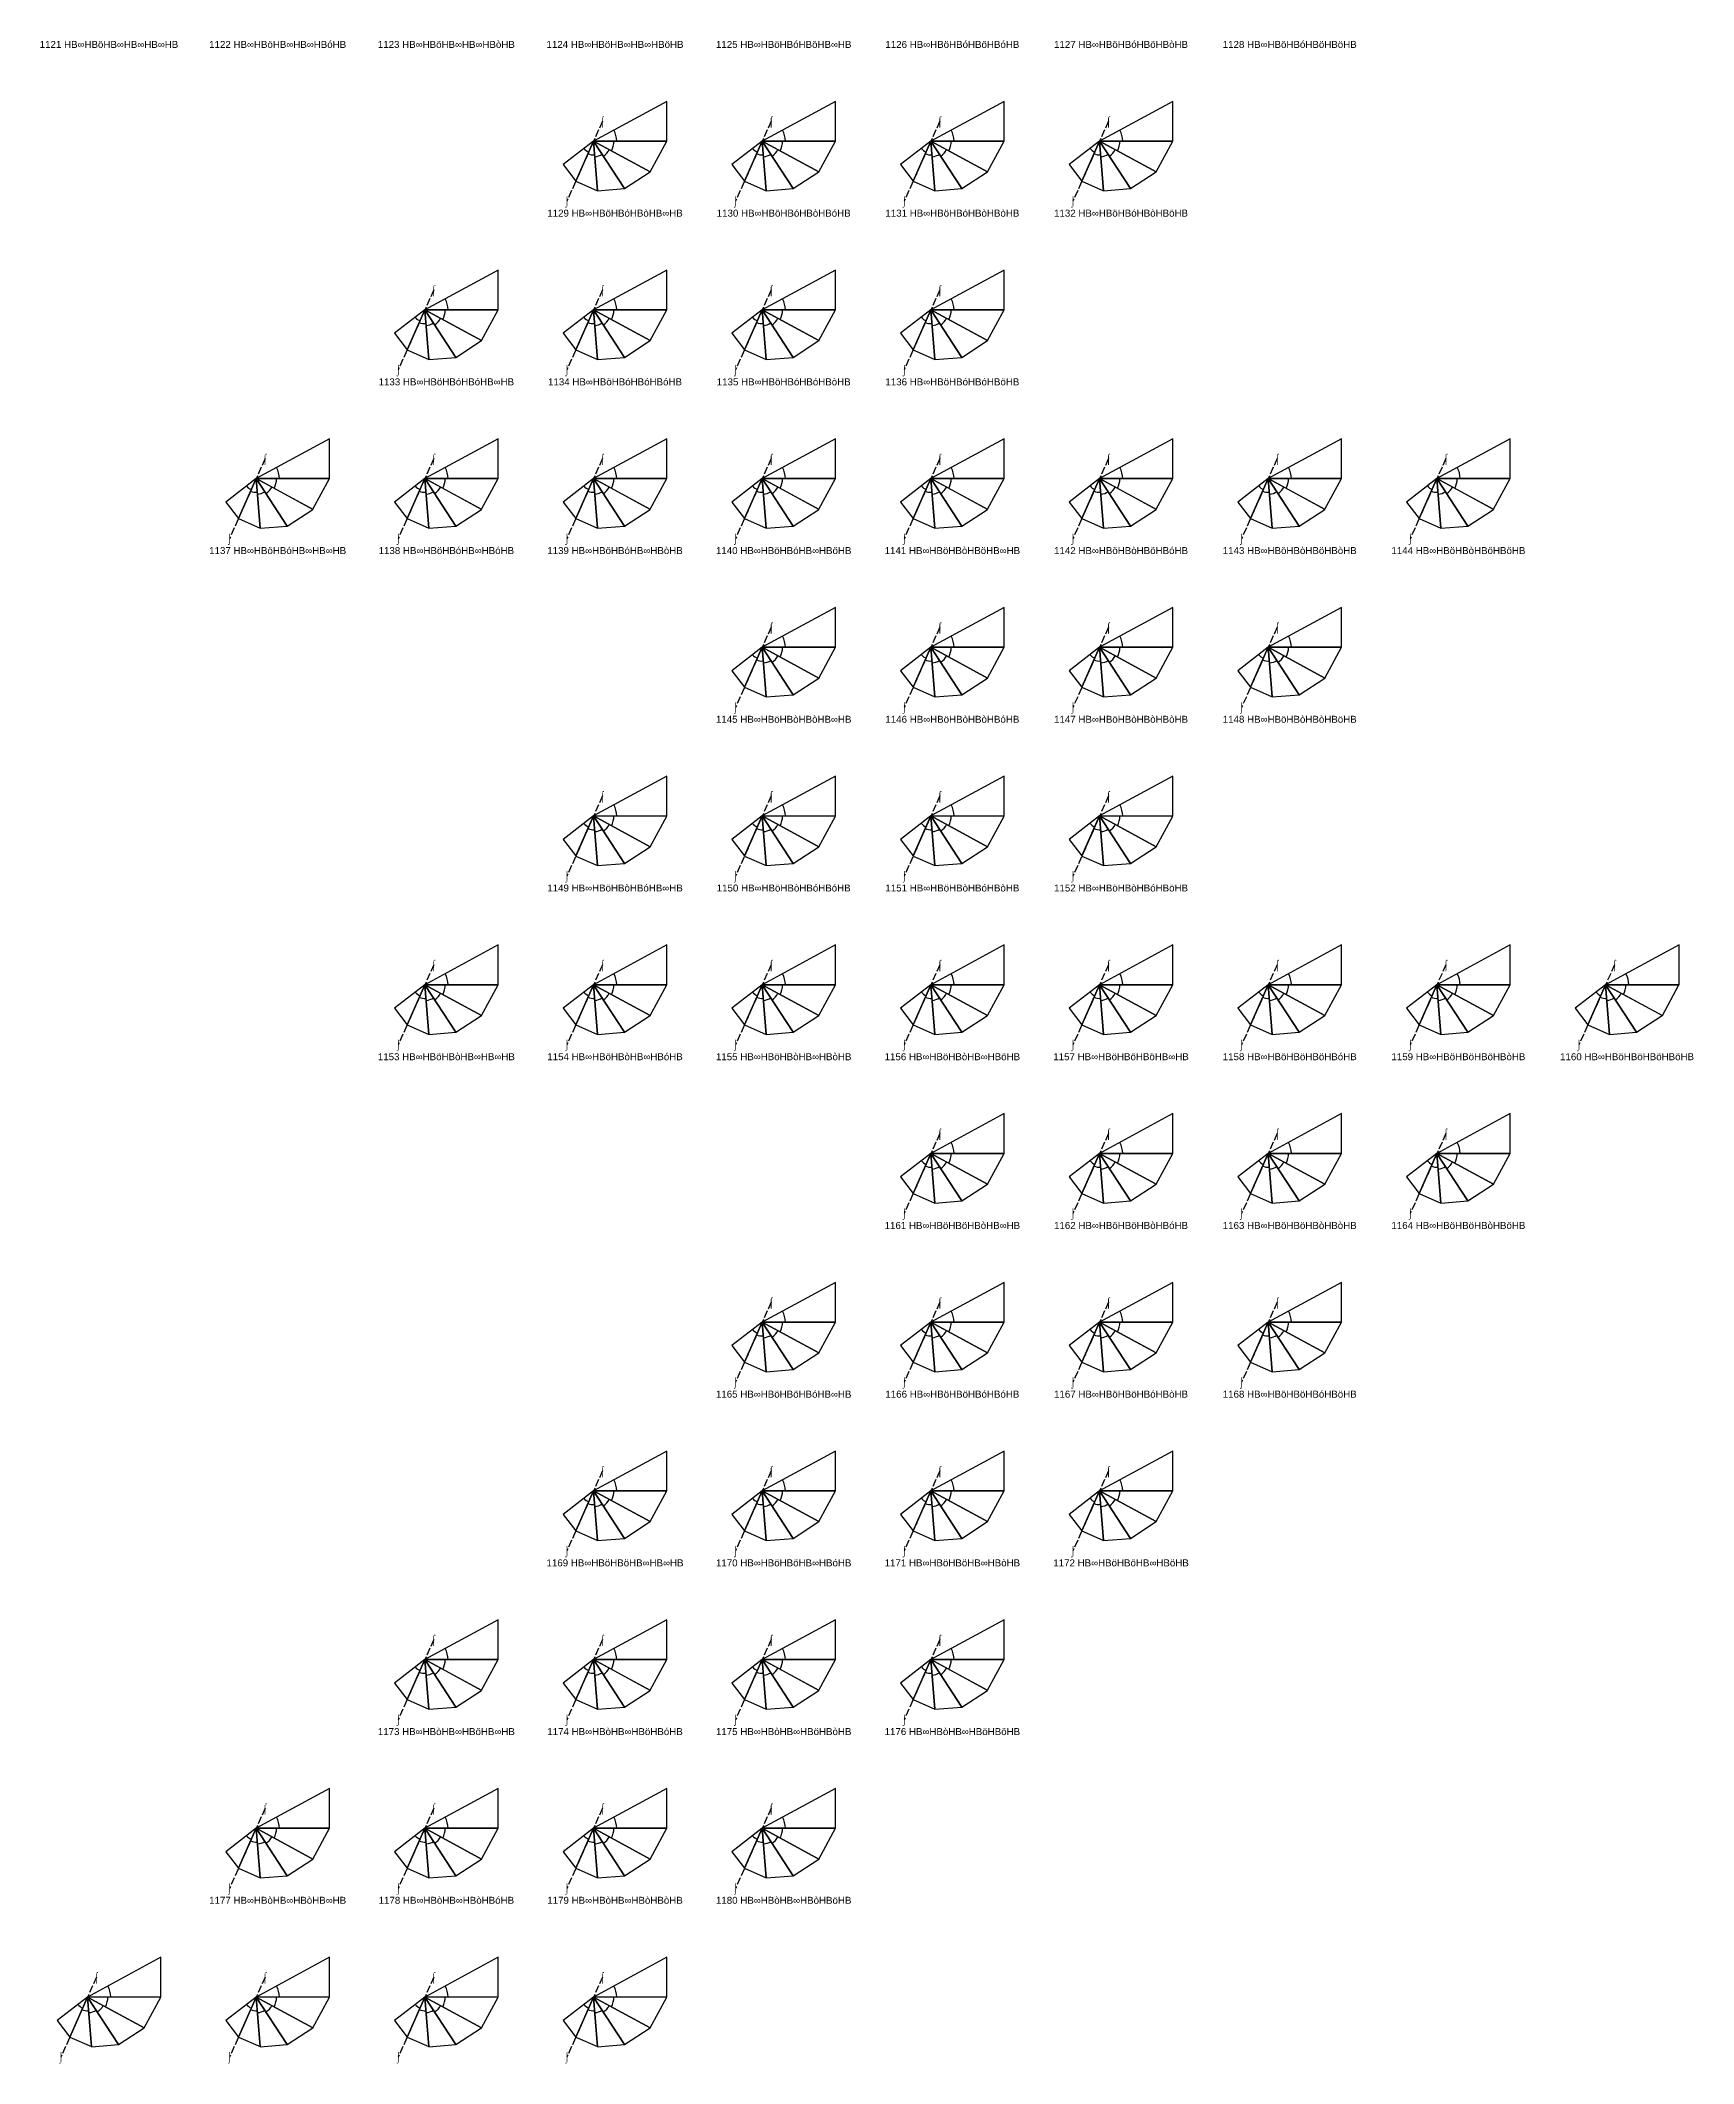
# Model space of a CAD drawing. Header units: millimetres. Extents: x 122552 to 1654769, y -10280102 to 62068.
# Drawn here: x 1073819 to 1334985, y -9308412 to -8988868 of the extents above; entities that cross this region are included whole.
import ezdxf
from ezdxf.enums import TextEntityAlignment as Align

# ---------------------------------------------------------------- set-up
doc = ezdxf.new("R2010")
doc.units = ezdxf.units.MM
doc.linetypes.add('ACAD_ISO02W100', pattern=[15, 12, -3])
for name, color, linetype in [('BASE', 170, 'Continuous'), ('HYPOTENUSE', 20, 'Continuous'), ('PERPENDICULAR', 90, 'Continuous'), ('Standard', 7, 'Continuous')]:
    doc.layers.add(name, color=color, linetype=linetype)
doc.styles.add('Arial', font='arial_0.ttf')

# ---------------------------------------------------------------- blocks, each defined once
blk = doc.blocks.new('fundamental_block_GT')
at = {"color": 4}
blk.add_arc((0, -2), 277, 359.9799, 28.4254, dxfattribs=at)
at = {"layer": 'BASE'}
blk.add_line((0, 0), (879, -7), dxfattribs=at)
at = {"layer": 'HYPOTENUSE'}
blk.add_line((883, 469), (0, 0), dxfattribs=at)
at = {"layer": 'PERPENDICULAR'}
blk.add_line((879, -7), (883, 469), dxfattribs=at)

msp = doc.modelspace()

# ---------------------------------------------------------------- linework, layer by layer
at = {"linetype": 'ACAD_ISO02W100', "ltscale": 100}
for p, q in [((1162610, -9001609), (1156996, -9014247)), ((1189259, -9001609), (1183644, -9014247)), ((1215908, -9001609), (1210293, -9014247)), ((1242556, -9001609), (1236942, -9014247)), ((1135962, -9028257), (1130347, -9040896)), ((1162610, -9028257), (1156996, -9040896)), ((1189259, -9028257), (1183644, -9040896)), ((1215908, -9028257), (1210293, -9040896)), ((1109313, -9054906), (1103698, -9067544)), ((1135962, -9054906), (1130347, -9067544)), ((1162610, -9054906), (1156996, -9067544)), ((1189259, -9054906), (1183644, -9067544)), ((1215908, -9054906), (1210293, -9067544)), ((1242556, -9054906), (1236942, -9067544)), ((1269205, -9054906), (1263590, -9067544)), ((1295854, -9054906), (1290239, -9067544)), ((1189259, -9081555), (1183644, -9094193)), ((1215908, -9081555), (1210293, -9094193)), ((1242556, -9081555), (1236942, -9094193)), ((1269205, -9081555), (1263590, -9094193)), ((1162610, -9108203), (1156996, -9120842)), ((1189259, -9108203), (1183644, -9120842)), ((1215908, -9108203), (1210293, -9120842)), ((1242556, -9108203), (1236942, -9120842)), ((1135962, -9134852), (1130347, -9147490)), ((1162610, -9134852), (1156996, -9147490)), ((1189259, -9134852), (1183644, -9147490)), ((1215908, -9134852), (1210293, -9147490)), ((1242556, -9134852), (1236942, -9147490)), ((1269205, -9134852), (1263590, -9147490)), ((1295854, -9134852), (1290239, -9147490)), ((1322502, -9134852), (1316888, -9147490)), ((1215908, -9161501), (1210293, -9174139)), ((1242556, -9161501), (1236942, -9174139)), ((1269205, -9161501), (1263590, -9174139)), ((1295854, -9161501), (1290239, -9174139)), ((1189259, -9188149), (1183644, -9200788)), ((1215908, -9188149), (1210293, -9200788)), ((1242556, -9188149), (1236942, -9200788)), ((1269205, -9188149), (1263590, -9200788)), ((1162610, -9214798), (1156996, -9227436)), ((1189259, -9214798), (1183644, -9227436)), ((1215908, -9214798), (1210293, -9227436)), ((1242556, -9214798), (1236942, -9227436)), ((1135962, -9241447), (1130347, -9254085)), ((1162610, -9241447), (1156996, -9254085)), ((1189259, -9241447), (1183644, -9254085)), ((1215908, -9241447), (1210293, -9254085)), ((1109313, -9268095), (1103698, -9280734)), ((1135962, -9268095), (1130347, -9280734)), ((1162610, -9268095), (1156996, -9280734)), ((1189259, -9268095), (1183644, -9280734)), ((1082664, -9294744), (1077050, -9307382)), ((1109313, -9294744), (1103698, -9307382)), ((1135962, -9294744), (1130347, -9307382)), ((1162610, -9294744), (1156996, -9307382))]:
    msp.add_line(p, q, dxfattribs=at)

# ---------------------------------------------------------------- block references
for p, xscale, yscale, zscale, rotation in [((1161207, -9004768), 11.58735412275403, 11.58735412275403, 11.58735412275403, 332.0000000000002), ((1187855, -9004768), 11.58735412275403, 11.58735412275403, 11.58735412275403, 332.0000000000002), ((1214504, -9004768), 11.58735412275403, 11.58735412275403, 11.58735412275403, 332.0000000000002), ((1241153, -9004768), 11.58735412275403, 11.58735412275403, 11.58735412275403, 332.0000000000002), ((1161207, -9004768), 6.914651890687655, 6.914651890687655, 6.914651890687655, 218.0466689528337), ((1161207, -9004768), 7.867265571234018, 7.867265571234018, 7.867265571234018, 246.5350017146322), ((1161207, -9004768), 8.951118371073811, 8.951118371073811, 8.951118371073811, 275.0233344764194), ((1161207, -9004768), 10.18429076373612, 10.18429076373612, 10.18429076373612, 303.5116672382094), ((1187855, -9004768), 6.914651890687655, 6.914651890687655, 6.914651890687655, 218.0466689528337), ((1187855, -9004768), 7.867265571234018, 7.867265571234018, 7.867265571234018, 246.5350017146322), ((1187855, -9004768), 8.951118371073811, 8.951118371073811, 8.951118371073811, 275.0233344764194), ((1187855, -9004768), 10.18429076373612, 10.18429076373612, 10.18429076373612, 303.5116672382094), ((1214504, -9004768), 6.914651890687655, 6.914651890687655, 6.914651890687655, 218.0466689528337), ((1214504, -9004768), 7.867265571234018, 7.867265571234018, 7.867265571234018, 246.5350017146322), ((1214504, -9004768), 8.951118371073811, 8.951118371073811, 8.951118371073811, 275.0233344764194), ((1214504, -9004768), 10.18429076373612, 10.18429076373612, 10.18429076373612, 303.5116672382094), ((1241153, -9004768), 6.914651890687655, 6.914651890687655, 6.914651890687655, 218.0466689528337), ((1241153, -9004768), 7.867265571234018, 7.867265571234018, 7.867265571234018, 246.5350017146322), ((1241153, -9004768), 8.951118371073811, 8.951118371073811, 8.951118371073811, 275.0233344764194), ((1241153, -9004768), 10.18429076373612, 10.18429076373612, 10.18429076373612, 303.5116672382094), ((1134558, -9031417), 11.58735412275403, 11.58735412275403, 11.58735412275403, 332.0000000000002), ((1161207, -9031417), 11.58735412275403, 11.58735412275403, 11.58735412275403, 332.0000000000002), ((1187855, -9031417), 11.58735412275403, 11.58735412275403, 11.58735412275403, 332.0000000000002), ((1214504, -9031417), 11.58735412275403, 11.58735412275403, 11.58735412275403, 332.0000000000002), ((1134558, -9031417), 10.18429076373612, 10.18429076373612, 10.18429076373612, 303.5116672382094), ((1161207, -9031417), 10.18429076373612, 10.18429076373612, 10.18429076373612, 303.5116672382094), ((1187855, -9031417), 10.18429076373612, 10.18429076373612, 10.18429076373612, 303.5116672382094), ((1214504, -9031417), 10.18429076373612, 10.18429076373612, 10.18429076373612, 303.5116672382094), ((1134558, -9031417), 6.914651890687655, 6.914651890687655, 6.914651890687655, 218.0466689528337), ((1134558, -9031417), 7.867265571234018, 7.867265571234018, 7.867265571234018, 246.5350017146322), ((1134558, -9031417), 8.951118371073811, 8.951118371073811, 8.951118371073811, 275.0233344764194), ((1161207, -9031417), 6.914651890687655, 6.914651890687655, 6.914651890687655, 218.0466689528337), ((1161207, -9031417), 7.867265571234018, 7.867265571234018, 7.867265571234018, 246.5350017146322), ((1161207, -9031417), 8.951118371073811, 8.951118371073811, 8.951118371073811, 275.0233344764194), ((1187855, -9031417), 6.914651890687655, 6.914651890687655, 6.914651890687655, 218.0466689528337), ((1187855, -9031417), 7.867265571234018, 7.867265571234018, 7.867265571234018, 246.5350017146322), ((1187855, -9031417), 8.951118371073811, 8.951118371073811, 8.951118371073811, 275.0233344764194), ((1214504, -9031417), 6.914651890687655, 6.914651890687655, 6.914651890687655, 218.0466689528337), ((1214504, -9031417), 7.867265571234018, 7.867265571234018, 7.867265571234018, 246.5350017146322), ((1214504, -9031417), 8.951118371073811, 8.951118371073811, 8.951118371073811, 275.0233344764194), ((1107909, -9058066), 10.18429076373612, 10.18429076373612, 10.18429076373612, 303.5116672382094), ((1107909, -9058066), 11.58735412275403, 11.58735412275403, 11.58735412275403, 332.0000000000002), ((1134558, -9058066), 10.18429076373612, 10.18429076373612, 10.18429076373612, 303.5116672382094), ((1134558, -9058066), 11.58735412275403, 11.58735412275403, 11.58735412275403, 332.0000000000002), ((1161207, -9058066), 10.18429076373612, 10.18429076373612, 10.18429076373612, 303.5116672382094), ((1161207, -9058066), 11.58735412275403, 11.58735412275403, 11.58735412275403, 332.0000000000002), ((1187855, -9058066), 10.18429076373612, 10.18429076373612, 10.18429076373612, 303.5116672382094), ((1187855, -9058066), 11.58735412275403, 11.58735412275403, 11.58735412275403, 332.0000000000002), ((1214504, -9058066), 10.18429076373612, 10.18429076373612, 10.18429076373612, 303.5116672382094), ((1214504, -9058066), 11.58735412275403, 11.58735412275403, 11.58735412275403, 332.0000000000002), ((1241153, -9058066), 10.18429076373612, 10.18429076373612, 10.18429076373612, 303.5116672382094), ((1241153, -9058066), 11.58735412275403, 11.58735412275403, 11.58735412275403, 332.0000000000002), ((1267801, -9058066), 10.18429076373612, 10.18429076373612, 10.18429076373612, 303.5116672382094), ((1267801, -9058066), 11.58735412275403, 11.58735412275403, 11.58735412275403, 332.0000000000002), ((1294450, -9058066), 10.18429076373612, 10.18429076373612, 10.18429076373612, 303.5116672382094), ((1294450, -9058066), 11.58735412275403, 11.58735412275403, 11.58735412275403, 332.0000000000002), ((1107909, -9058066), 6.914651890687655, 6.914651890687655, 6.914651890687655, 218.0466689528337), ((1107909, -9058066), 7.867265571234018, 7.867265571234018, 7.867265571234018, 246.5350017146322), ((1107909, -9058066), 8.951118371073811, 8.951118371073811, 8.951118371073811, 275.0233344764194), ((1134558, -9058066), 6.914651890687655, 6.914651890687655, 6.914651890687655, 218.0466689528337), ((1134558, -9058066), 7.867265571234018, 7.867265571234018, 7.867265571234018, 246.5350017146322), ((1134558, -9058066), 8.951118371073811, 8.951118371073811, 8.951118371073811, 275.0233344764194), ((1161207, -9058066), 6.914651890687655, 6.914651890687655, 6.914651890687655, 218.0466689528337), ((1161207, -9058066), 7.867265571234018, 7.867265571234018, 7.867265571234018, 246.5350017146322), ((1161207, -9058066), 8.951118371073811, 8.951118371073811, 8.951118371073811, 275.0233344764194), ((1187855, -9058066), 6.914651890687655, 6.914651890687655, 6.914651890687655, 218.0466689528337), ((1187855, -9058066), 7.867265571234018, 7.867265571234018, 7.867265571234018, 246.5350017146322), ((1187855, -9058066), 8.951118371073811, 8.951118371073811, 8.951118371073811, 275.0233344764194), ((1214504, -9058066), 6.914651890687655, 6.914651890687655, 6.914651890687655, 218.0466689528337), ((1214504, -9058066), 7.867265571234018, 7.867265571234018, 7.867265571234018, 246.5350017146322), ((1214504, -9058066), 8.951118371073811, 8.951118371073811, 8.951118371073811, 275.0233344764194), ((1241153, -9058066), 6.914651890687655, 6.914651890687655, 6.914651890687655, 218.0466689528337), ((1241153, -9058066), 7.867265571234018, 7.867265571234018, 7.867265571234018, 246.5350017146322), ((1241153, -9058066), 8.951118371073811, 8.951118371073811, 8.951118371073811, 275.0233344764194), ((1267801, -9058066), 6.914651890687655, 6.914651890687655, 6.914651890687655, 218.0466689528337), ((1267801, -9058066), 7.867265571234018, 7.867265571234018, 7.867265571234018, 246.5350017146322), ((1267801, -9058066), 8.951118371073811, 8.951118371073811, 8.951118371073811, 275.0233344764194), ((1294450, -9058066), 6.914651890687655, 6.914651890687655, 6.914651890687655, 218.0466689528337), ((1294450, -9058066), 7.867265571234018, 7.867265571234018, 7.867265571234018, 246.5350017146322), ((1294450, -9058066), 8.951118371073811, 8.951118371073811, 8.951118371073811, 275.0233344764194), ((1187855, -9084714), 11.58735412275403, 11.58735412275403, 11.58735412275403, 332.0000000000002), ((1214504, -9084714), 11.58735412275403, 11.58735412275403, 11.58735412275403, 332.0000000000002), ((1241153, -9084714), 11.58735412275403, 11.58735412275403, 11.58735412275403, 332.0000000000002), ((1267801, -9084714), 11.58735412275403, 11.58735412275403, 11.58735412275403, 332.0000000000002), ((1187855, -9084714), 8.951118371073811, 8.951118371073811, 8.951118371073811, 275.0233344764194), ((1187855, -9084714), 10.18429076373612, 10.18429076373612, 10.18429076373612, 303.5116672382094), ((1214504, -9084714), 8.951118371073811, 8.951118371073811, 8.951118371073811, 275.0233344764194), ((1214504, -9084714), 10.18429076373612, 10.18429076373612, 10.18429076373612, 303.5116672382094), ((1241153, -9084714), 8.951118371073811, 8.951118371073811, 8.951118371073811, 275.0233344764194), ((1241153, -9084714), 10.18429076373612, 10.18429076373612, 10.18429076373612, 303.5116672382094), ((1267801, -9084714), 8.951118371073811, 8.951118371073811, 8.951118371073811, 275.0233344764194), ((1267801, -9084714), 10.18429076373612, 10.18429076373612, 10.18429076373612, 303.5116672382094), ((1187855, -9084714), 6.914651890687655, 6.914651890687655, 6.914651890687655, 218.0466689528337), ((1187855, -9084714), 7.867265571234018, 7.867265571234018, 7.867265571234018, 246.5350017146322), ((1214504, -9084714), 6.914651890687655, 6.914651890687655, 6.914651890687655, 218.0466689528337), ((1214504, -9084714), 7.867265571234018, 7.867265571234018, 7.867265571234018, 246.5350017146322), ((1241153, -9084714), 6.914651890687655, 6.914651890687655, 6.914651890687655, 218.0466689528337), ((1241153, -9084714), 7.867265571234018, 7.867265571234018, 7.867265571234018, 246.5350017146322), ((1267801, -9084714), 6.914651890687655, 6.914651890687655, 6.914651890687655, 218.0466689528337), ((1267801, -9084714), 7.867265571234018, 7.867265571234018, 7.867265571234018, 246.5350017146322), ((1161207, -9111363), 11.58735412275403, 11.58735412275403, 11.58735412275403, 332.0000000000002), ((1187855, -9111363), 11.58735412275403, 11.58735412275403, 11.58735412275403, 332.0000000000002), ((1214504, -9111363), 11.58735412275403, 11.58735412275403, 11.58735412275403, 332.0000000000002), ((1241153, -9111363), 11.58735412275403, 11.58735412275403, 11.58735412275403, 332.0000000000002), ((1161207, -9111363), 10.18429076373612, 10.18429076373612, 10.18429076373612, 303.5116672382094), ((1187855, -9111363), 10.18429076373612, 10.18429076373612, 10.18429076373612, 303.5116672382094), ((1214504, -9111363), 10.18429076373612, 10.18429076373612, 10.18429076373612, 303.5116672382094), ((1241153, -9111363), 10.18429076373612, 10.18429076373612, 10.18429076373612, 303.5116672382094), ((1161207, -9111363), 6.914651890687655, 6.914651890687655, 6.914651890687655, 218.0466689528337), ((1161207, -9111363), 7.867265571234018, 7.867265571234018, 7.867265571234018, 246.5350017146322), ((1161207, -9111363), 8.951118371073811, 8.951118371073811, 8.951118371073811, 275.0233344764194), ((1187855, -9111363), 6.914651890687655, 6.914651890687655, 6.914651890687655, 218.0466689528337), ((1187855, -9111363), 7.867265571234018, 7.867265571234018, 7.867265571234018, 246.5350017146322), ((1187855, -9111363), 8.951118371073811, 8.951118371073811, 8.951118371073811, 275.0233344764194), ((1214504, -9111363), 6.914651890687655, 6.914651890687655, 6.914651890687655, 218.0466689528337), ((1214504, -9111363), 7.867265571234018, 7.867265571234018, 7.867265571234018, 246.5350017146322), ((1214504, -9111363), 8.951118371073811, 8.951118371073811, 8.951118371073811, 275.0233344764194), ((1241153, -9111363), 6.914651890687655, 6.914651890687655, 6.914651890687655, 218.0466689528337), ((1241153, -9111363), 7.867265571234018, 7.867265571234018, 7.867265571234018, 246.5350017146322), ((1241153, -9111363), 8.951118371073811, 8.951118371073811, 8.951118371073811, 275.0233344764194), ((1134558, -9138012), 10.18429076373612, 10.18429076373612, 10.18429076373612, 303.5116672382094), ((1134558, -9138012), 11.58735412275403, 11.58735412275403, 11.58735412275403, 332.0000000000002), ((1161207, -9138012), 10.18429076373612, 10.18429076373612, 10.18429076373612, 303.5116672382094), ((1161207, -9138012), 11.58735412275403, 11.58735412275403, 11.58735412275403, 332.0000000000002), ((1187855, -9138012), 10.18429076373612, 10.18429076373612, 10.18429076373612, 303.5116672382094), ((1187855, -9138012), 11.58735412275403, 11.58735412275403, 11.58735412275403, 332.0000000000002), ((1214504, -9138012), 10.18429076373612, 10.18429076373612, 10.18429076373612, 303.5116672382094), ((1214504, -9138012), 11.58735412275403, 11.58735412275403, 11.58735412275403, 332.0000000000002), ((1241153, -9138012), 10.18429076373612, 10.18429076373612, 10.18429076373612, 303.5116672382094), ((1241153, -9138012), 11.58735412275403, 11.58735412275403, 11.58735412275403, 332.0000000000002), ((1267801, -9138012), 10.18429076373612, 10.18429076373612, 10.18429076373612, 303.5116672382094), ((1267801, -9138012), 11.58735412275403, 11.58735412275403, 11.58735412275403, 332.0000000000002), ((1294450, -9138012), 10.18429076373612, 10.18429076373612, 10.18429076373612, 303.5116672382094), ((1294450, -9138012), 11.58735412275403, 11.58735412275403, 11.58735412275403, 332.0000000000002), ((1321099, -9138012), 10.18429076373612, 10.18429076373612, 10.18429076373612, 303.5116672382094), ((1321099, -9138012), 11.58735412275403, 11.58735412275403, 11.58735412275403, 332.0000000000002), ((1134558, -9138012), 6.914651890687655, 6.914651890687655, 6.914651890687655, 218.0466689528337), ((1134558, -9138012), 7.867265571234018, 7.867265571234018, 7.867265571234018, 246.5350017146322), ((1134558, -9138012), 8.951118371073811, 8.951118371073811, 8.951118371073811, 275.0233344764194), ((1161207, -9138012), 6.914651890687655, 6.914651890687655, 6.914651890687655, 218.0466689528337), ((1161207, -9138012), 7.867265571234018, 7.867265571234018, 7.867265571234018, 246.5350017146322), ((1161207, -9138012), 8.951118371073811, 8.951118371073811, 8.951118371073811, 275.0233344764194), ((1187855, -9138012), 6.914651890687655, 6.914651890687655, 6.914651890687655, 218.0466689528337), ((1187855, -9138012), 7.867265571234018, 7.867265571234018, 7.867265571234018, 246.5350017146322), ((1187855, -9138012), 8.951118371073811, 8.951118371073811, 8.951118371073811, 275.0233344764194), ((1214504, -9138012), 6.914651890687655, 6.914651890687655, 6.914651890687655, 218.0466689528337), ((1214504, -9138012), 7.867265571234018, 7.867265571234018, 7.867265571234018, 246.5350017146322), ((1214504, -9138012), 8.951118371073811, 8.951118371073811, 8.951118371073811, 275.0233344764194), ((1241153, -9138012), 6.914651890687655, 6.914651890687655, 6.914651890687655, 218.0466689528337), ((1241153, -9138012), 7.867265571234018, 7.867265571234018, 7.867265571234018, 246.5350017146322), ((1241153, -9138012), 8.951118371073811, 8.951118371073811, 8.951118371073811, 275.0233344764194), ((1267801, -9138012), 6.914651890687655, 6.914651890687655, 6.914651890687655, 218.0466689528337), ((1267801, -9138012), 7.867265571234018, 7.867265571234018, 7.867265571234018, 246.5350017146322), ((1267801, -9138012), 8.951118371073811, 8.951118371073811, 8.951118371073811, 275.0233344764194), ((1294450, -9138012), 6.914651890687655, 6.914651890687655, 6.914651890687655, 218.0466689528337), ((1294450, -9138012), 7.867265571234018, 7.867265571234018, 7.867265571234018, 246.5350017146322), ((1294450, -9138012), 8.951118371073811, 8.951118371073811, 8.951118371073811, 275.0233344764194), ((1321099, -9138012), 6.914651890687655, 6.914651890687655, 6.914651890687655, 218.0466689528337), ((1321099, -9138012), 7.867265571234018, 7.867265571234018, 7.867265571234018, 246.5350017146322), ((1321099, -9138012), 8.951118371073811, 8.951118371073811, 8.951118371073811, 275.0233344764194), ((1214504, -9164660), 11.58735412275403, 11.58735412275403, 11.58735412275403, 332.0000000000002), ((1241153, -9164660), 11.58735412275403, 11.58735412275403, 11.58735412275403, 332.0000000000002), ((1267801, -9164660), 11.58735412275403, 11.58735412275403, 11.58735412275403, 332.0000000000002), ((1294450, -9164660), 11.58735412275403, 11.58735412275403, 11.58735412275403, 332.0000000000002), ((1214504, -9164660), 8.951118371073811, 8.951118371073811, 8.951118371073811, 275.0233344764194), ((1214504, -9164660), 10.18429076373612, 10.18429076373612, 10.18429076373612, 303.5116672382094), ((1241153, -9164660), 8.951118371073811, 8.951118371073811, 8.951118371073811, 275.0233344764194), ((1241153, -9164660), 10.18429076373612, 10.18429076373612, 10.18429076373612, 303.5116672382094), ((1267801, -9164660), 8.951118371073811, 8.951118371073811, 8.951118371073811, 275.0233344764194), ((1267801, -9164660), 10.18429076373612, 10.18429076373612, 10.18429076373612, 303.5116672382094), ((1294450, -9164660), 8.951118371073811, 8.951118371073811, 8.951118371073811, 275.0233344764194), ((1294450, -9164660), 10.18429076373612, 10.18429076373612, 10.18429076373612, 303.5116672382094), ((1214504, -9164660), 6.914651890687655, 6.914651890687655, 6.914651890687655, 218.0466689528337), ((1214504, -9164660), 7.867265571234018, 7.867265571234018, 7.867265571234018, 246.5350017146322), ((1241153, -9164660), 6.914651890687655, 6.914651890687655, 6.914651890687655, 218.0466689528337), ((1241153, -9164660), 7.867265571234018, 7.867265571234018, 7.867265571234018, 246.5350017146322), ((1267801, -9164660), 6.914651890687655, 6.914651890687655, 6.914651890687655, 218.0466689528337), ((1267801, -9164660), 7.867265571234018, 7.867265571234018, 7.867265571234018, 246.5350017146322), ((1294450, -9164660), 6.914651890687655, 6.914651890687655, 6.914651890687655, 218.0466689528337), ((1294450, -9164660), 7.867265571234018, 7.867265571234018, 7.867265571234018, 246.5350017146322), ((1187855, -9191309), 11.58735412275403, 11.58735412275403, 11.58735412275403, 332.0000000000002), ((1214504, -9191309), 11.58735412275403, 11.58735412275403, 11.58735412275403, 332.0000000000002), ((1241153, -9191309), 11.58735412275403, 11.58735412275403, 11.58735412275403, 332.0000000000002), ((1267801, -9191309), 11.58735412275403, 11.58735412275403, 11.58735412275403, 332.0000000000002), ((1187855, -9191309), 10.18429076373612, 10.18429076373612, 10.18429076373612, 303.5116672382094), ((1214504, -9191309), 10.18429076373612, 10.18429076373612, 10.18429076373612, 303.5116672382094), ((1241153, -9191309), 10.18429076373612, 10.18429076373612, 10.18429076373612, 303.5116672382094), ((1267801, -9191309), 10.18429076373612, 10.18429076373612, 10.18429076373612, 303.5116672382094), ((1187855, -9191309), 6.914651890687655, 6.914651890687655, 6.914651890687655, 218.0466689528337), ((1187855, -9191309), 7.867265571234018, 7.867265571234018, 7.867265571234018, 246.5350017146322), ((1187855, -9191309), 8.951118371073811, 8.951118371073811, 8.951118371073811, 275.0233344764194), ((1214504, -9191309), 6.914651890687655, 6.914651890687655, 6.914651890687655, 218.0466689528337), ((1214504, -9191309), 7.867265571234018, 7.867265571234018, 7.867265571234018, 246.5350017146322), ((1214504, -9191309), 8.951118371073811, 8.951118371073811, 8.951118371073811, 275.0233344764194), ((1241153, -9191309), 6.914651890687655, 6.914651890687655, 6.914651890687655, 218.0466689528337), ((1241153, -9191309), 7.867265571234018, 7.867265571234018, 7.867265571234018, 246.5350017146322), ((1241153, -9191309), 8.951118371073811, 8.951118371073811, 8.951118371073811, 275.0233344764194), ((1267801, -9191309), 6.914651890687655, 6.914651890687655, 6.914651890687655, 218.0466689528337), ((1267801, -9191309), 7.867265571234018, 7.867265571234018, 7.867265571234018, 246.5350017146322), ((1267801, -9191309), 8.951118371073811, 8.951118371073811, 8.951118371073811, 275.0233344764194), ((1161207, -9217958), 10.18429076373612, 10.18429076373612, 10.18429076373612, 303.5116672382094), ((1161207, -9217958), 11.58735412275403, 11.58735412275403, 11.58735412275403, 332.0000000000002), ((1187855, -9217958), 10.18429076373612, 10.18429076373612, 10.18429076373612, 303.5116672382094), ((1187855, -9217958), 11.58735412275403, 11.58735412275403, 11.58735412275403, 332.0000000000002), ((1214504, -9217958), 10.18429076373612, 10.18429076373612, 10.18429076373612, 303.5116672382094), ((1214504, -9217958), 11.58735412275403, 11.58735412275403, 11.58735412275403, 332.0000000000002), ((1241153, -9217958), 10.18429076373612, 10.18429076373612, 10.18429076373612, 303.5116672382094), ((1241153, -9217958), 11.58735412275403, 11.58735412275403, 11.58735412275403, 332.0000000000002), ((1161207, -9217958), 6.914651890687655, 6.914651890687655, 6.914651890687655, 218.0466689528337), ((1161207, -9217958), 7.867265571234018, 7.867265571234018, 7.867265571234018, 246.5350017146322), ((1161207, -9217958), 8.951118371073811, 8.951118371073811, 8.951118371073811, 275.0233344764194), ((1187855, -9217958), 6.914651890687655, 6.914651890687655, 6.914651890687655, 218.0466689528337), ((1187855, -9217958), 7.867265571234018, 7.867265571234018, 7.867265571234018, 246.5350017146322), ((1187855, -9217958), 8.951118371073811, 8.951118371073811, 8.951118371073811, 275.0233344764194), ((1214504, -9217958), 6.914651890687655, 6.914651890687655, 6.914651890687655, 218.0466689528337), ((1214504, -9217958), 7.867265571234018, 7.867265571234018, 7.867265571234018, 246.5350017146322), ((1214504, -9217958), 8.951118371073811, 8.951118371073811, 8.951118371073811, 275.0233344764194), ((1241153, -9217958), 6.914651890687655, 6.914651890687655, 6.914651890687655, 218.0466689528337), ((1241153, -9217958), 7.867265571234018, 7.867265571234018, 7.867265571234018, 246.5350017146322), ((1241153, -9217958), 8.951118371073811, 8.951118371073811, 8.951118371073811, 275.0233344764194), ((1134558, -9244606), 11.58735412275403, 11.58735412275403, 11.58735412275403, 332.0000000000002), ((1161207, -9244606), 11.58735412275403, 11.58735412275403, 11.58735412275403, 332.0000000000002), ((1187855, -9244606), 11.58735412275403, 11.58735412275403, 11.58735412275403, 332.0000000000002), ((1214504, -9244606), 11.58735412275403, 11.58735412275403, 11.58735412275403, 332.0000000000002), ((1134558, -9244606), 8.951118371073514, 8.951118371073514, 8.951118371073514, 275.0233344764167), ((1134558, -9244606), 10.18429076373612, 10.18429076373612, 10.18429076373612, 303.5116672382094), ((1161207, -9244606), 8.951118371073514, 8.951118371073514, 8.951118371073514, 275.0233344764167), ((1161207, -9244606), 10.18429076373612, 10.18429076373612, 10.18429076373612, 303.5116672382094), ((1187855, -9244606), 8.951118371073514, 8.951118371073514, 8.951118371073514, 275.0233344764167), ((1187855, -9244606), 10.18429076373612, 10.18429076373612, 10.18429076373612, 303.5116672382094), ((1214504, -9244606), 8.951118371073514, 8.951118371073514, 8.951118371073514, 275.0233344764167), ((1214504, -9244606), 10.18429076373612, 10.18429076373612, 10.18429076373612, 303.5116672382094), ((1134558, -9244606), 6.914651890687749, 6.914651890687749, 6.914651890687749, 218.0466689528319), ((1134558, -9244606), 7.867265571233768, 7.867265571233768, 7.867265571233768, 246.5350017146306), ((1161207, -9244606), 6.914651890687749, 6.914651890687749, 6.914651890687749, 218.0466689528319), ((1161207, -9244606), 7.867265571233768, 7.867265571233768, 7.867265571233768, 246.5350017146306), ((1187855, -9244606), 6.914651890687749, 6.914651890687749, 6.914651890687749, 218.0466689528319), ((1187855, -9244606), 7.867265571233768, 7.867265571233768, 7.867265571233768, 246.5350017146306), ((1214504, -9244606), 6.914651890687749, 6.914651890687749, 6.914651890687749, 218.0466689528319), ((1214504, -9244606), 7.867265571233768, 7.867265571233768, 7.867265571233768, 246.5350017146306), ((1107909, -9271255), 11.58735412275403, 11.58735412275403, 11.58735412275403, 332.0000000000002), ((1134558, -9271255), 11.58735412275403, 11.58735412275403, 11.58735412275403, 332.0000000000002), ((1161207, -9271255), 11.58735412275403, 11.58735412275403, 11.58735412275403, 332.0000000000002), ((1187855, -9271255), 11.58735412275403, 11.58735412275403, 11.58735412275403, 332.0000000000002), ((1107909, -9271255), 10.18429076373612, 10.18429076373612, 10.18429076373612, 303.5116672382094), ((1134558, -9271255), 10.18429076373612, 10.18429076373612, 10.18429076373612, 303.5116672382094), ((1161207, -9271255), 10.18429076373612, 10.18429076373612, 10.18429076373612, 303.5116672382094), ((1187855, -9271255), 10.18429076373612, 10.18429076373612, 10.18429076373612, 303.5116672382094), ((1107909, -9271255), 6.914651890687749, 6.914651890687749, 6.914651890687749, 218.0466689528319), ((1107909, -9271255), 7.867265571233768, 7.867265571233768, 7.867265571233768, 246.5350017146306), ((1107909, -9271255), 8.951118371073514, 8.951118371073514, 8.951118371073514, 275.0233344764167), ((1134558, -9271255), 6.914651890687749, 6.914651890687749, 6.914651890687749, 218.0466689528319), ((1134558, -9271255), 7.867265571233768, 7.867265571233768, 7.867265571233768, 246.5350017146306), ((1134558, -9271255), 8.951118371073514, 8.951118371073514, 8.951118371073514, 275.0233344764167), ((1161207, -9271255), 6.914651890687749, 6.914651890687749, 6.914651890687749, 218.0466689528319), ((1161207, -9271255), 7.867265571233768, 7.867265571233768, 7.867265571233768, 246.5350017146306), ((1161207, -9271255), 8.951118371073514, 8.951118371073514, 8.951118371073514, 275.0233344764167), ((1187855, -9271255), 6.914651890687749, 6.914651890687749, 6.914651890687749, 218.0466689528319), ((1187855, -9271255), 7.867265571233768, 7.867265571233768, 7.867265571233768, 246.5350017146306), ((1187855, -9271255), 8.951118371073514, 8.951118371073514, 8.951118371073514, 275.0233344764167), ((1081261, -9297904), 10.18429076373612, 10.18429076373612, 10.18429076373612, 303.5116672382094), ((1081261, -9297904), 11.58735412275403, 11.58735412275403, 11.58735412275403, 332.0000000000002), ((1107909, -9297904), 10.18429076373612, 10.18429076373612, 10.18429076373612, 303.5116672382094), ((1107909, -9297904), 11.58735412275403, 11.58735412275403, 11.58735412275403, 332.0000000000002), ((1134558, -9297904), 10.18429076373612, 10.18429076373612, 10.18429076373612, 303.5116672382094), ((1134558, -9297904), 11.58735412275403, 11.58735412275403, 11.58735412275403, 332.0000000000002), ((1161207, -9297904), 10.18429076373612, 10.18429076373612, 10.18429076373612, 303.5116672382094), ((1161207, -9297904), 11.58735412275403, 11.58735412275403, 11.58735412275403, 332.0000000000002), ((1081261, -9297904), 6.914651890687749, 6.914651890687749, 6.914651890687749, 218.0466689528319), ((1081261, -9297904), 7.867265571233768, 7.867265571233768, 7.867265571233768, 246.5350017146306), ((1081261, -9297904), 8.951118371073514, 8.951118371073514, 8.951118371073514, 275.0233344764167), ((1107909, -9297904), 6.914651890687749, 6.914651890687749, 6.914651890687749, 218.0466689528319), ((1107909, -9297904), 7.867265571233768, 7.867265571233768, 7.867265571233768, 246.5350017146306), ((1107909, -9297904), 8.951118371073514, 8.951118371073514, 8.951118371073514, 275.0233344764167), ((1134558, -9297904), 6.914651890687749, 6.914651890687749, 6.914651890687749, 218.0466689528319), ((1134558, -9297904), 7.867265571233768, 7.867265571233768, 7.867265571233768, 246.5350017146306), ((1134558, -9297904), 8.951118371073514, 8.951118371073514, 8.951118371073514, 275.0233344764167), ((1161207, -9297904), 6.914651890687749, 6.914651890687749, 6.914651890687749, 218.0466689528319), ((1161207, -9297904), 7.867265571233768, 7.867265571233768, 7.867265571233768, 246.5350017146306), ((1161207, -9297904), 8.951118371073514, 8.951118371073514, 8.951118371073514, 275.0233344764167)]:
    msp.add_blockref('fundamental_block_GT', p, dxfattribs=dict(xscale=xscale, yscale=yscale, zscale=zscale, rotation=rotation))
at = {"layer": 'Standard', "xscale": 13.18371388650824, "yscale": 13.18371388650824, "zscale": 13.18371388650824, "rotation": 0.4883327617913192}
for p in [(1161207, -9004768), (1187855, -9004768), (1214504, -9004768), (1241153, -9004768), (1134558, -9031417), (1161207, -9031417), (1187855, -9031417), (1214504, -9031417), (1107909, -9058066), (1134558, -9058066), (1161207, -9058066), (1187855, -9058066), (1214504, -9058066), (1241153, -9058066), (1267801, -9058066), (1294450, -9058066), (1187855, -9084714), (1214504, -9084714), (1241153, -9084714), (1267801, -9084714), (1161207, -9111363), (1187855, -9111363), (1214504, -9111363), (1241153, -9111363), (1134558, -9138012), (1161207, -9138012), (1187855, -9138012), (1214504, -9138012), (1241153, -9138012), (1267801, -9138012), (1294450, -9138012), (1321099, -9138012), (1214504, -9164660), (1241153, -9164660), (1267801, -9164660), (1294450, -9164660), (1187855, -9191309), (1214504, -9191309), (1241153, -9191309), (1267801, -9191309), (1161207, -9217958), (1187855, -9217958), (1214504, -9217958), (1241153, -9217958), (1134558, -9244606), (1161207, -9244606), (1187855, -9244606), (1214504, -9244606), (1107909, -9271255), (1134558, -9271255), (1161207, -9271255), (1187855, -9271255), (1081261, -9297904), (1107909, -9297904), (1134558, -9297904), (1161207, -9297904)]:
    msp.add_blockref('fundamental_block_GT', p, dxfattribs=at)

# ---------------------------------------------------------------- texts
at = {"style": 'Arial'}
for s, p in [('1121 HB∞HBöHB∞HB∞HB∞HB', (1084645, -8989495)), ('1122 HB∞HBöHB∞HB∞HBóHB', (1111294, -8989495)), ('1123 HB∞HBöHB∞HB∞HBòHB', (1137943, -8989495)), ('1124 HB∞HBöHB∞HB∞HBöHB', (1164591, -8989495)), ('1125 HB∞HBöHBóHBöHB∞HB', (1191240, -8989495)), ('1126 HB∞HBöHBóHBöHBóHB', (1217889, -8989495)), ('1127 HB∞HBöHBóHBöHBòHB', (1244537, -8989495)), ('1128 HB∞HBöHBóHBöHBöHB', (1271186, -8989495)), ('⌠', (1162610, -9001609)), ('⌠', (1189259, -9001609)), ('⌠', (1215908, -9001609)), ('⌠', (1242556, -9001609)), ('⌡', (1156996, -9014247)), ('⌡', (1183644, -9014247)), ('⌡', (1210293, -9014247)), ('⌡', (1236942, -9014247)), ('1129 HB∞HBöHBóHBòHB∞HB', (1164591, -9016144)), ('1130 HB∞HBöHBóHBòHBóHB', (1191240, -9016144)), ('1131 HB∞HBöHBóHBòHBòHB', (1217889, -9016144)), ('1132 HB∞HBöHBóHBòHBöHB', (1244537, -9016144)), ('⌠', (1135962, -9028257)), ('⌠', (1162610, -9028257)), ('⌠', (1189259, -9028257)), ('⌠', (1215908, -9028257)), ('1133 HB∞HBöHBóHBóHB∞HB', (1137943, -9042792)), ('⌡', (1130347, -9040896)), ('1134 HB∞HBöHBóHBóHBóHB', (1164591, -9042792)), ('⌡', (1156996, -9040896)), ('1135 HB∞HBöHBóHBóHBòHB', (1191240, -9042792)), ('⌡', (1183644, -9040896)), ('1136 HB∞HBöHBóHBóHBöHB', (1217889, -9042792)), ('⌡', (1210293, -9040896)), ('⌠', (1109313, -9054906)), ('⌠', (1135962, -9054906)), ('⌠', (1162610, -9054906)), ('⌠', (1189259, -9054906)), ('⌠', (1215908, -9054906)), ('⌠', (1242556, -9054906)), ('⌠', (1269205, -9054906)), ('⌠', (1295854, -9054906)), ('⌡', (1103698, -9067544)), ('⌡', (1130347, -9067544)), ('⌡', (1156996, -9067544)), ('⌡', (1183644, -9067544)), ('⌡', (1210293, -9067544)), ('⌡', (1236942, -9067544)), ('⌡', (1263590, -9067544)), ('⌡', (1290239, -9067544)), ('1137 HB∞HBöHBóHB∞HB∞HB', (1111294, -9069441)), ('1138 HB∞HBöHBóHB∞HBóHB', (1137943, -9069441)), ('1139 HB∞HBöHBóHB∞HBòHB', (1164591, -9069441)), ('1140 HB∞HBöHBóHB∞HBöHB', (1191240, -9069441)), ('1141 HB∞HBöHBòHBöHB∞HB', (1217889, -9069441)), ('1142 HB∞HBöHBòHBöHBóHB', (1244537, -9069441)), ('1143 HB∞HBöHBòHBöHBòHB', (1271186, -9069441)), ('1144 HB∞HBöHBòHBöHBöHB', (1297835, -9069441)), ('⌠', (1189259, -9081555)), ('⌠', (1215908, -9081555)), ('⌠', (1242556, -9081555)), ('⌠', (1269205, -9081555)), ('⌡', (1183644, -9094193)), ('⌡', (1210293, -9094193)), ('⌡', (1236942, -9094193)), ('⌡', (1263590, -9094193)), ('1145 HB∞HBöHBòHBòHB∞HB', (1191240, -9096090)), ('1146 HB∞HBöHBòHBòHBóHB', (1217889, -9096090)), ('1147 HB∞HBöHBòHBòHBòHB', (1244537, -9096090)), ('1148 HB∞HBöHBòHBòHBöHB', (1271186, -9096090)), ('⌠', (1162610, -9108203)), ('⌠', (1189259, -9108203)), ('⌠', (1215908, -9108203)), ('⌠', (1242556, -9108203)), ('1149 HB∞HBöHBòHBóHB∞HB', (1164591, -9122738)), ('⌡', (1156996, -9120842)), ('1150 HB∞HBöHBòHBóHBóHB', (1191240, -9122738)), ('⌡', (1183644, -9120842)), ('1151 HB∞HBöHBòHBóHBòHB', (1217889, -9122738)), ('⌡', (1210293, -9120842)), ('1152 HB∞HBöHBòHBóHBöHB', (1244537, -9122738)), ('⌡', (1236942, -9120842)), ('⌠', (1135962, -9134852)), ('⌠', (1162610, -9134852)), ('⌠', (1189259, -9134852)), ('⌠', (1215908, -9134852)), ('⌠', (1242556, -9134852)), ('⌠', (1269205, -9134852)), ('⌠', (1295854, -9134852)), ('⌠', (1322502, -9134852)), ('⌡', (1130347, -9147490)), ('⌡', (1156996, -9147490)), ('⌡', (1183644, -9147490)), ('⌡', (1210293, -9147490)), ('⌡', (1236942, -9147490)), ('⌡', (1263590, -9147490)), ('⌡', (1290239, -9147490)), ('⌡', (1316888, -9147490)), ('1153 HB∞HBöHBòHB∞HB∞HB', (1137943, -9149387)), ('1154 HB∞HBöHBòHB∞HBóHB', (1164591, -9149387)), ('1155 HB∞HBöHBòHB∞HBòHB', (1191240, -9149387)), ('1156 HB∞HBöHBòHB∞HBöHB', (1217889, -9149387)), ('1157 HB∞HBöHBöHBöHB∞HB', (1244537, -9149387)), ('1158 HB∞HBöHBöHBöHBóHB', (1271186, -9149387)), ('1159 HB∞HBöHBöHBöHBòHB', (1297835, -9149387)), ('1160 HB∞HBöHBöHBöHBöHB', (1324483, -9149387)), ('⌠', (1215908, -9161501)), ('⌠', (1242556, -9161501)), ('⌠', (1269205, -9161501)), ('⌠', (1295854, -9161501)), ('⌡', (1210293, -9174139)), ('⌡', (1236942, -9174139)), ('⌡', (1263590, -9174139)), ('⌡', (1290239, -9174139)), ('1161 HB∞HBöHBöHBòHB∞HB', (1217889, -9176036)), ('1162 HB∞HBöHBöHBòHBóHB', (1244537, -9176036)), ('1163 HB∞HBöHBöHBòHBòHB', (1271186, -9176036)), ('1164 HB∞HBöHBöHBòHBöHB', (1297835, -9176036)), ('⌠', (1189259, -9188149)), ('⌠', (1215908, -9188149)), ('⌠', (1242556, -9188149)), ('⌠', (1269205, -9188149)), ('1165 HB∞HBöHBöHBóHB∞HB', (1191240, -9202684)), ('⌡', (1183644, -9200788)), ('1166 HB∞HBöHBöHBóHBóHB', (1217889, -9202684)), ('⌡', (1210293, -9200788)), ('1167 HB∞HBöHBöHBóHBòHB', (1244537, -9202684)), ('⌡', (1236942, -9200788)), ('1168 HB∞HBöHBöHBóHBöHB', (1271186, -9202684)), ('⌡', (1263590, -9200788)), ('⌠', (1162610, -9214798)), ('⌠', (1189259, -9214798)), ('⌠', (1215908, -9214798)), ('⌠', (1242556, -9214798)), ('⌡', (1156996, -9227436)), ('⌡', (1183644, -9227436)), ('⌡', (1210293, -9227436)), ('⌡', (1236942, -9227436)), ('1169 HB∞HBöHBöHB∞HB∞HB', (1164591, -9229333)), ('1170 HB∞HBöHBöHB∞HBóHB', (1191240, -9229333)), ('1171 HB∞HBöHBöHB∞HBòHB', (1217889, -9229333)), ('1172 HB∞HBöHBöHB∞HBöHB', (1244537, -9229333)), ('⌠', (1135962, -9241447)), ('⌠', (1162610, -9241447)), ('⌠', (1189259, -9241447)), ('⌠', (1215908, -9241447)), ('⌡', (1130347, -9254085)), ('⌡', (1156996, -9254085)), ('⌡', (1183644, -9254085)), ('⌡', (1210293, -9254085)), ('1173 HB∞HBòHB∞HBöHB∞HB', (1137943, -9255982)), ('1174 HB∞HBòHB∞HBöHBóHB', (1164591, -9255982)), ('1175 HB∞HBòHB∞HBöHBòHB', (1191240, -9255982)), ('1176 HB∞HBòHB∞HBöHBöHB', (1217889, -9255982)), ('⌠', (1109313, -9268095)), ('⌠', (1135962, -9268095)), ('⌠', (1162610, -9268095)), ('⌠', (1189259, -9268095)), ('1177 HB∞HBòHB∞HBòHB∞HB', (1111294, -9282630)), ('⌡', (1103698, -9280734)), ('1178 HB∞HBòHB∞HBòHBóHB', (1137943, -9282630)), ('⌡', (1130347, -9280734)), ('1179 HB∞HBòHB∞HBòHBòHB', (1164591, -9282630)), ('⌡', (1156996, -9280734)), ('1180 HB∞HBòHB∞HBòHBöHB', (1191240, -9282630)), ('⌡', (1183644, -9280734)), ('⌠', (1082664, -9294744)), ('⌠', (1109313, -9294744)), ('⌠', (1135962, -9294744)), ('⌠', (1162610, -9294744)), ('⌡', (1077050, -9307382)), ('⌡', (1103698, -9307382)), ('⌡', (1130347, -9307382)), ('⌡', (1156996, -9307382))]:
    msp.add_text(s, height=1100, dxfattribs=at).set_placement(p, align=Align.MIDDLE_CENTER)

doc.saveas('drawing.dxf')
